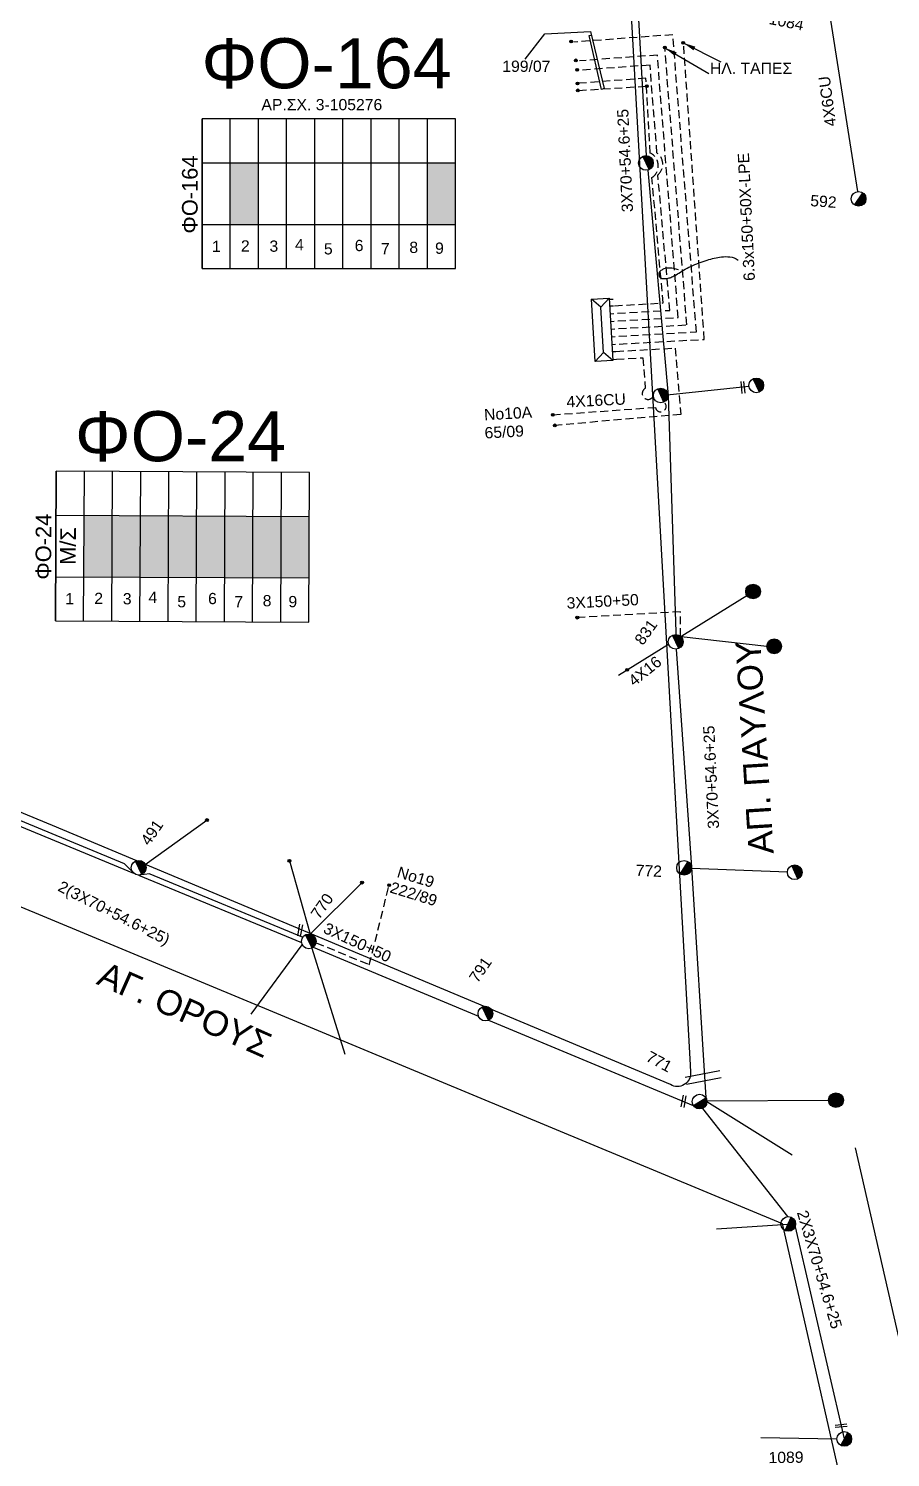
# Model space of a CAD drawing. Header units: millimetres. Extents: x 2999 to 5218, y 1863 to 2903.
# Drawn here: x 3909.6 to 4047.4, y 2225.3 to 2453.6 of the extents above; entities that cross this region are included whole.
import ezdxf
from ezdxf.enums import TextEntityAlignment as Align

# ---------------------------------------------------------------- set-up
doc = ezdxf.new("R2010")
doc.units = ezdxf.units.MM
doc.header["$LTSCALE"] = 0.5
doc.linetypes.add('DASHED', pattern=[19.05, 12.7, -6.35])
for name, color, linetype in [('Άγνωστα', 7, 'Continuous'), ('Ασφαλειοκιβώτια Χ.Τ 9 αναχωρήσεων', 7, 'Continuous'), ('Εναέρια παροχή ΧΤ 4x16', 7, 'SYN_LINE'), ('Επιγραφές - Σχήματα', 7, 'Continuous'), ('Καλώδια ΧΤ   3x150+50AL', 7, 'DASHED'), ('Καλώδια ΧΤ   3x150AL+50XLPE', 7, 'DASHED'), ('Καλώδια ΧΤ   4x6CU', 7, 'DASHED'), ('Μηχανική τομή', 7, 'Continuous'), ('Στύλος Ξύλινος', 7, 'Continuous'), ('Στύλος Ξύλινος @ 1', 7, 'Continuous'), ('Στύλος ΦΜ', 7, 'Continuous'), ('Στύλος ΦΜ @ 1', 7, 'Continuous'), ('Συνδέσεις', 7, 'Continuous'), ('Συνεστραμμένα ΧΤ   3x70+54.6+25 AL', 7, 'SYN_LINE'), ('Τομή', 7, 'Continuous'), ('Υποσταθμός πόλεως', 7, 'Continuous'), ('Υπόβαθρο ΔΕΗ', 7, 'Continuous'), ('Υπόγεια καλώδια Παροχών ΧΤ   4x16CU', 7, 'DASHED')]:
    doc.layers.add(name, color=color, linetype=linetype)
doc.styles.add('arial', font='ARIAL.TTF')
doc.styles.get("Standard").update_dxf_attribs({"font": 'ARIAL.TTF'})
doc.linetypes.add('SYN_LINE', pattern='A,0.5,-0.0001,["/\\/\\/\\/",Standard,S=0.1,R=0,X=0,Y=-0.05],-0.25', length=0.7501)
doc.dimstyles.new('ISO-25', dxfattribs={"dimtxt": 2.5, "dimasz": 2.5, "dimexe": 1.25, "dimexo": 0.625, "dimtad": 1, "dimtxsty": 'Standard', "dimcen": 2.5, "dimadec": 0, "dimazin": 0, "dimtfac": 1, "dimtmove": 0, "dimatfit": 3, "dimfxl": 1, "dimarcsym": 0})

# ---------------------------------------------------------------- blocks, each defined once
blk = doc.blocks.new('ΑΣΦΑΛΕΙΟΚΙΒΩΤΙΟ ΥΠΟΣΤΑΘΜΟΥ 9 ΑΝΑΧΩΡΗΣΕΩΝ')
at = {"layer": 'Ασφαλειοκιβώτια Χ.Τ 9 αναχωρήσεων', "ltscale": 40}
for p, q in [((-23.8, 40.36), (24.02, 40.36)), ((-9.72, 40.36), (-9.72, -40.64)), ((9.94, 40.36), (9.94, -40.64)), ((-23.8, 31.36), (24.02, 31.36)), ((-23.8, 22.36), (24.02, 22.36)), ((-23.8, 13.36), (24.02, 13.36)), ((-23.8, 4.36), (24.02, 4.36)), ((-23.8, -4.64), (24.02, -4.64)), ((-23.8, -13.64), (24.02, -13.64)), ((-23.8, -22.64), (24.02, -22.64)), ((-23.8, -31.64), (24.02, -31.64))]:
    blk.add_line(p, q, dxfattribs=at)
at = {"layer": 'Ασφαλειοκιβώτια Χ.Τ 9 αναχωρήσεων'}
blk.add_lwpolyline([(-23.8, -40.64), (24.02, -40.64), (24.02, 40.36), (-23.8, 40.36)], close=True, dxfattribs=at)
for s, p in [('1', (-18.54, 37.25)), ('2', (-18.39, 27.98)), ('3', (-18.45, 18.85)), ('4', (-17.96, 10.67)), ('5', (-19.3, 1.44)), ('6', (-18.25, -8.4)), ('7', (-19.23, -16.79)), ('8', (-18.84, -25.86)), ('9', (-19.09, -34.08))]:
    blk.add_text(s, height=3.6, rotation=270, dxfattribs=at).set_placement(p)
at = {"layer": 'Ασφαλειοκιβώτια Χ.Τ 9 αναχωρήσεων', "ltscale": 40}
for tag, height, p in [('ΟΝΟΜΑ', 5, (-0.16, 44.31)), ('ΚΕΙΜΕΝΟ 1', 2, (17.06, 35.59)), ('ΚΕΙΜΕΝΟ 2', 2, (17.06, 26.88)), ('ΚΕΙΜΕΝΟ 3', 2, (17.06, 17.69)), ('ΚΕΙΜΕΝΟ 4', 2, (17.06, 8.71)), ('ΚΕΙΜΕΝΟ 5', 2, (17.06, -0.13)), ('ΚΕΙΜΕΝΟ 6', 2, (17.06, -9.05)), ('ΚΕΙΜΕΝΟ 7', 2, (17.06, -18.13)), ('ΚΕΙΜΕΝΟ 8', 2, (17.06, -26.85)), ('ΚΕΙΜΕΝΟ 9', 2, (17.06, -35.99)), ('ΣΧ', 2, (-0.1, -42.64))]:
    blk.add_attdef(tag, text='', height=height, dxfattribs=at).set_placement(p, align=Align.MIDDLE_CENTER)
blk = doc.blocks.new('ΜΗΧΑΝΙΚΗ ΤΟΜΗ')
at = {"layer": 'Μηχανική τομή', "ltscale": 40}
for p, q in [((-1.89, 0.78), (1.89, 0.78)), ((1.89, 0), (-1.89, 0))]:
    blk.add_line(p, q, dxfattribs=at)
blk = doc.blocks.new('ΤΟΜΗ')
at = {"layer": 'Τομή', "ltscale": 40}
for p, q in [((-5.68, 0), (5.68, 0)), ((5.68, -2.33), (-5.68, -2.33))]:
    blk.add_line(p, q, dxfattribs=at)
blk = doc.blocks.new('ΥΠΑΡΧΩΝ ΤΣΙΜΕΝΤΕΝΙΟΣ ΣΤΥΛΟΣ')
at = {"layer": 'Στύλος ΦΜ'}
blk.add_hatch(color=7, dxfattribs=at).paths.add_polyline_path([(-1.29, -2.28, 0.574793), (2.62, 0, 0.268822), (1.3, 2.27)])
at = {"layer": 'Στύλος ΦΜ', "color": 7}
blk.add_line((-1.29, -2.28), (1.3, 2.27), dxfattribs=at)
blk.add_circle((0, 0), 2.62, dxfattribs=at)
at = {"layer": 'Στύλος ΦΜ', "flags": 4}
for tag, p in [('ΑΡΙΘΜΟΣ', (-4.68, 8.05)), ('ΤΥΠΟΣ', (-4.91, 3.03))]:
    blk.add_attdef(tag, p, '', height=4, dxfattribs=at)
blk = doc.blocks.new('ΥΠΑΡΧΩΝ ΞΥΛΙΝΟΣ ΣΤΥΛΟΣ')
at = {"layer": 'Στύλος Ξύλινος'}
h = blk.add_hatch(color=7, dxfattribs=at)
h.paths.add_polyline_path([(-2.62, 0, 0.270008), (-1.29, -2.28), (1.3, 2.27, 0.576266)])
h.paths.add_polyline_path([(-1.29, -2.28, 0.574793), (2.62, 0, 0.268822), (1.3, 2.27)])
at = {"layer": 'Στύλος Ξύλινος', "color": 7}
blk.add_line((-1.29, -2.28), (1.3, 2.27), dxfattribs=at)
blk.add_circle((0, 0), 2.62, dxfattribs=at)
at = {"layer": 'Στύλος Ξύλινος', "flags": 4}
for tag, p in [('ΑΡΙΘΜΟΣ', (-4.91, 8.6)), ('ΤΥΠΟΣ', (-4.85, 3.39))]:
    blk.add_attdef(tag, p, '', height=4, dxfattribs=at)
blk = doc.blocks.new('_ΣΥΝΔΕΣΗ')
at = {"layer": 'Συνδέσεις', "linetype": 'SYN_LINE', "ltscale": 40}
blk.add_hatch(color=256, dxfattribs=at).paths.add_polyline_path([(0.5, -0.01, 1), (-0.5, -0.01, 1)])
at = {"layer": 'Συνδέσεις'}
blk.add_circle((0, -0.01), 0.5, dxfattribs=at)
blk = doc.blocks.new('ΥΠΟΣΤΑΘΜΟΣ ΠΟΛΕΩΣ 9 ΑΝΑΧΩΡΗΣΕΩΝ')
at = {"layer": 'Υποσταθμός πόλεως', "ltscale": 40}
for p, q in [((-9.63, -2.82), (-9.63, -4)), ((-7.12, -2.82), (-7.12, -4)), ((-4.84, -2.82), (-4.84, -4)), ((-2.36, -2.82), (-2.36, -4)), ((0.09, -2.82), (0.09, -4)), ((2.55, -2.82), (2.55, -4)), ((5.02, -2.82), (5.02, -4)), ((7.48, -2.82), (7.48, -4)), ((9.61, -2.82), (9.61, -4))]:
    blk.add_line(p, q, dxfattribs=at)
blk.add_lwpolyline([(-10.02, 2.82), (10.02, 2.82), (10.02, -2.82), (-10.02, -2.82)], close=True, dxfattribs=at)
for points in [[(-7.21, 0), (-10.02, 2.82)], [(-10.02, -2.82), (-7.21, 0)], [(-7.21, 0), (7.21, 0)], [(7.21, 0), (10.02, 2.82)], [(10.02, -2.82), (7.21, 0)]]:
    blk.add_lwpolyline(points, dxfattribs=at)
at = {"layer": 'Υποσταθμός πόλεως', "linetype": 'SYN_LINE', "ltscale": 40, "flags": 1}
for tag, p in [('ΜΕΤΑΣΧΗΜΑΤΙΣΜΟΣ', (10.79, 1.71)), ('ΙΣΧΥΣ', (10.77, -1.08)), ('ΑΡΙΘΜΟΣ', (10.89, -3.8))]:
    blk.add_attdef(tag, p, '', height=1.8, dxfattribs=at)

msp = doc.modelspace()

# ---------------------------------------------------------------- hatches: boundary and pattern name
at = {"layer": 'Ασφαλειοκιβώτια Χ.Τ 9 αναχωρήσεων', "ltscale": 40}
for color, points in [(173, [(3918.52, 2375.83), (3918.47, 2366.01), (3922.97, 2365.98), (3923.02, 2375.81)]), (151, [(3923.02, 2375.81), (3922.97, 2365.98), (3927.47, 2365.96), (3927.52, 2375.79)]), (30, [(3927.52, 2375.79), (3927.47, 2365.96), (3931.97, 2365.94), (3932.02, 2375.76)]), (6, [(3932.02, 2375.76), (3931.97, 2365.94), (3936.47, 2365.91), (3936.52, 2375.74)]), (62, [(3936.52, 2375.74), (3936.47, 2365.91), (3940.97, 2365.89), (3941.02, 2375.72)]), (85, [(3941.02, 2375.72), (3940.97, 2365.89), (3945.47, 2365.87), (3945.52, 2375.69)]), (27, [(3945.52, 2375.69), (3945.47, 2365.87), (3949.97, 2365.84), (3950.02, 2375.67)]), (1, [(3950.02, 2375.67), (3949.97, 2365.84), (3954.47, 2365.82), (3954.52, 2375.65)])]:
    msp.add_hatch(color=color, dxfattribs=at).paths.add_polyline_path(points)
at = {"layer": 'Επιγραφές - Σχήματα', "linetype": 'SYN_LINE', "ltscale": 0.2}
h = msp.add_hatch(color=151, dxfattribs=at)
h.dxf.hatch_style = 1
h.paths.add_polyline_path([(3946.39, 2432.14), (3941.89, 2432.14), (3941.89, 2422.31), (3946.39, 2422.31)])
h = msp.add_hatch(color=30, dxfattribs=at)
h.dxf.hatch_style = 1
h.paths.add_polyline_path([(3973.39, 2422.31), (3977.89, 2422.31), (3977.89, 2432.14), (3973.39, 2432.14)])

# ---------------------------------------------------------------- linework, layer by layer
at = {"layer": 'Άγνωστα'}
msp.add_lwpolyline([(4013.51, 2415.05), (4012.92, 2415.21), (4012.42, 2415.3), (4012, 2415.33), (4011.66, 2415.32), (4011.38, 2415.27), (4011.15, 2415.2), (4010.97, 2415.12), (4010.83, 2415.03), (4010.71, 2414.95), (4010.62, 2414.88), (4010.55, 2414.81), (4010.49, 2414.75), (4010.45, 2414.69), (4010.42, 2414.63), (4010.4, 2414.56), (4010.39, 2414.5), (4010.39, 2414.43), (4010.38, 2414.35), (4010.39, 2414.28), (4010.4, 2414.2), (4010.41, 2414.12), (4010.43, 2414.05), (4010.46, 2413.98), (4010.5, 2413.92), (4010.55, 2413.87), (4010.6, 2413.82), (4010.67, 2413.78), (4010.74, 2413.75), (4010.81, 2413.72), (4010.9, 2413.7), (4010.99, 2413.68), (4011.08, 2413.67), (4011.18, 2413.66), (4011.29, 2413.66), (4011.4, 2413.66), (4011.51, 2413.66), (4011.63, 2413.68), (4011.75, 2413.7), (4011.88, 2413.72), (4012.02, 2413.76), (4012.16, 2413.8), (4012.3, 2413.86), (4012.46, 2413.92), (4012.62, 2413.99), (4012.79, 2414.08), (4012.97, 2414.17), (4013.16, 2414.28), (4013.37, 2414.4), (4013.59, 2414.53), (4013.82, 2414.67), (4014.07, 2414.82), (4014.33, 2414.98), (4014.6, 2415.14), (4014.88, 2415.3), (4015.18, 2415.46), (4015.48, 2415.61), (4015.8, 2415.76), (4016.13, 2415.9), (4016.46, 2416.04), (4016.79, 2416.16), (4017.13, 2416.28), (4017.45, 2416.39), (4017.77, 2416.5), (4018.08, 2416.6), (4018.38, 2416.69), (4018.67, 2416.77), (4018.95, 2416.85), (4019.23, 2416.92), (4019.51, 2416.98), (4019.79, 2417.04), (4020.08, 2417.08), (4020.39, 2417.12), (4020.71, 2417.15), (4021.04, 2417.17), (4021.38, 2417.16), (4021.73, 2417.13), (4022.08, 2417.07), (4022.42, 2416.96), (4022.75, 2416.81), (4023.07, 2416.61)], dxfattribs=at)
at = {"layer": 'Άγνωστα', "color": 151, "linetype": 'SYN_LINE', "ltscale": 15}
msp.add_lwpolyline([(4027.62, 2354.89), (4013.92, 2356.43)], dxfattribs=at)
at = {"layer": 'Άγνωστα', "color": 6, "linetype": 'DASHED', "ltscale": 0.2}
msp.add_lwpolyline([(3964.1, 2304.01), (3967.27, 2316.72)], dxfattribs=at)
at = {"layer": 'Άγνωστα', "color": 62, "ltscale": 40}
for points in [[(3954.97, 2307.78), (3954.97, 2307.79)], [(3954.97, 2307.79), (3954.98, 2307.78)]]:
    msp.add_lwpolyline(points, dxfattribs=at)
at = {"layer": 'Εναέρια παροχή ΧΤ 4x16', "color": 151, "linetype": 'SYN_LINE', "ltscale": 15}
msp.add_lwpolyline([(4012.94, 2355.89), (4024.43, 2363.03)], dxfattribs=at)
at = {"layer": 'Εναέρια παροχή ΧΤ 4x16', "color": 151, "linetype": 'SYN_LINE', "ltscale": 10}
msp.add_lwpolyline([(4003.9, 2350.26), (4011.94, 2355.26)], dxfattribs=at)
at = {"layer": 'Επιγραφές - Σχήματα', "color": 7, "linetype": 'SYN_LINE', "ltscale": 15}
msp.add_line((4010.68, 2394.98), (4024.77, 2396.46), dxfattribs=at)
at = {"layer": 'Επιγραφές - Σχήματα', "ltscale": 0.2}
msp.add_lwpolyline([(3989.03, 2448.72), (3992.13, 2452.77), (3999.43, 2453.13), (4001.64, 2444.02), (4001.23, 2443.85), (3999.26, 2452.5), (3999.55, 2452.57)], dxfattribs=at)
at = {"layer": 'Επιγραφές - Σχήματα', "color": 7, "linetype": 'DASHED', "ltscale": 0.2}
msp.add_arc((4010.68, 2393.21), 0.857, 189.1357, 54.7695, dxfattribs=at)
at = {"layer": 'Καλώδια ΧΤ   3x150+50AL', "color": 151, "linetype": 'DASHED', "ltscale": 0.2}
msp.add_lwpolyline([(4013.83, 2356.51), (4013.83, 2360.41), (3997.34, 2359.49)], dxfattribs=at)
at = {"layer": 'Καλώδια ΧΤ   3x150AL+50XLPE', "color": 7, "linetype": 'DASHED', "ltscale": 0.2}
msp.add_line((4008.33, 2444.35), (3997.37, 2443.66), dxfattribs=at)
for points in [[(4003.97, 2404.44), (4016.38, 2405.13), (4012.6, 2452.62), (3996.8, 2451.46)], [(4003.91, 2405.66), (4014.85, 2406.26), (4011.32, 2450.6)], [(4004.04, 2403.2), (4017.64, 2403.95), (4014.31, 2451.22)], [(4010.07, 2433.74), (4008.96, 2447.77), (3997.33, 2446.93)], [(4003.84, 2406.89), (4013.47, 2407.42), (4010.13, 2449.37), (3997.7, 2448.46)], [(4009, 2433.71), (4008.31, 2445.67), (3997.36, 2444.86)], [(4003.31, 2409.33), (4011.06, 2409.76), (4009.27, 2429.81)], [(4003.77, 2408.12), (4012.15, 2408.58), (4010.21, 2430.22)]]:
    msp.add_lwpolyline(points, dxfattribs=at)
msp.add_lwpolyline([(4003.58, 2400.77), (4007.81, 2401.01), (4008.2, 2396.11, 1.20483), (4009.37, 2394.69)], format="xyb", dxfattribs=at)
for centre, radius, start, end in [((4008.03, 2431.69), 2.25, 303.308, 64.5481), ((4008.77, 2431.93), 2.23, 310.0069, 54.3209)]:
    msp.add_arc(centre, radius, start, end, dxfattribs=at)
at = {"layer": 'Καλώδια ΧΤ   4x6CU', "color": 1, "linetype": 'SYN_LINE', "ltscale": 20}
msp.add_lwpolyline([(4037.81, 2454.98), (4042.11, 2427.56)], dxfattribs=at)
at = {"layer": 'Συνεστραμμένα ΧΤ   3x70+54.6+25 AL', "color": 6, "ltscale": 20}
for p, q in [((3924.95, 2320.2), (3926.39, 2318.7)), ((3929, 2318.52), (3927.21, 2318.34))]:
    msp.add_line(p, q, dxfattribs=at)
at = {"layer": 'Συνεστραμμένα ΧΤ   3x70+54.6+25 AL', "color": 151, "linetype": 'SYN_LINE', "ltscale": 20}
for points in [[(4008.42, 2433.32), (4006.72, 2462.75)], [(4008.62, 2431.01), (4011.85, 2394.96)], [(4011.85, 2394.96), (4013.12, 2355.5)], [(4013.15, 2354.44), (4015.58, 2319.62), (4017.88, 2282.76)], [(4015.58, 2319.45), (4030.91, 2318.84)]]:
    msp.add_lwpolyline(points, dxfattribs=at)
at = {"layer": 'Συνεστραμμένα ΧΤ   3x70+54.6+25 AL', "color": 6, "ltscale": 20}
for points in [[(3864.9, 2344.05), (3869.4, 2343.53), (3890.84, 2334.3), (3924.95, 2320.2)], [(3929, 2318.52), (3953.46, 2308.41)]]:
    msp.add_lwpolyline(points, dxfattribs=at)
at = {"layer": 'Συνεστραμμένα ΧΤ   3x70+54.6+25 AL', "color": 62, "ltscale": 20}
for points in [[(3891.22, 2333.19), (3926.43, 2318.66)], [(3927.21, 2318.34), (3953.26, 2307.59)], [(3954.94, 2306.68), (3960.18, 2289.72)], [(3955.14, 2306.8), (3981.56, 2295.8)], [(3983.15, 2295.14), (4015.88, 2281.51)], [(4017.36, 2281.06), (4030.93, 2263.77)], [(4018.05, 2282.26), (4037.51, 2282.37)], [(4018.06, 2282.15), (4031.7, 2273.61)], [(4032.13, 2262.13), (4040, 2228.24)]]:
    msp.add_lwpolyline(points, dxfattribs=at)
at = {"layer": 'Συνεστραμμένα ΧΤ   3x70+54.6+25 AL', "color": 62, "ltscale": 15}
for points in [[(3928.3, 2320.03), (3938.16, 2327.13)], [(3951.33, 2320.62), (3954.66, 2308.89)], [(3954.66, 2308.89), (3962.94, 2317.13)], [(3945.21, 2296.13), (3953.37, 2307.22)], [(4031, 2262.5), (4019.59, 2261.74)], [(4038.82, 2228.22), (4026.68, 2228.43)]]:
    msp.add_lwpolyline(points, dxfattribs=at)
at = {"layer": 'Συνεστραμμένα ΧΤ   3x70+54.6+25 AL', "color": 6, "linetype": 'DASHED', "ltscale": 0.2}
msp.add_lwpolyline([(3955.59, 2307.53), (3964.1, 2304.01)], dxfattribs=at)
at = {"layer": 'Υπόβαθρο ΔΕΗ'}
msp.add_lwpolyline([(3866.28, 2345.78), (3891.46, 2484.51), (4005.57, 2462.39), (4015.35, 2288), (4015.44, 2286.81, -0.616311), (4012.24, 2284.87), (3913.46, 2326.24), (3866.28, 2345.78)], format="xyb", dxfattribs=at)
for points in [[(4041.74, 2274.77), (4055.09, 2216.34), (4111.08, 2182.81), (4119.62, 2176.81), (4166.99, 2146.54), (4270.65, 2288.47), (4340.95, 2384.82)], [(3863.65, 2331.83), (4030.1, 2262.68), (4042.81, 2206.61), (4157.55, 2133.96), (3974.34, 1883.74)]]:
    msp.add_lwpolyline(points, dxfattribs=at)
at = {"layer": 'Υπόγεια καλώδια Παροχών ΧΤ   4x16CU', "color": 30, "linetype": 'DASHED', "ltscale": 0.2}
msp.add_lwpolyline([(4003.51, 2402.03), (4011.18, 2402.45), (4012.97, 2402.55), (4013.89, 2391.96), (3993.75, 2390.2)], dxfattribs=at)
at = {"layer": 'Υπόγεια καλώδια Παροχών ΧΤ   4x16CU', "color": 7, "linetype": 'DASHED', "ltscale": 0.2}
msp.add_lwpolyline([(3993.41, 2391.89), (4009.83, 2393.08)], dxfattribs=at)
msp.add_lwpolyline([(3993.41, 2391.89), (4009.83, 2393.08)], dxfattribs=at)

# ---------------------------------------------------------------- block references
at = {"layer": 'Ασφαλειοκιβώτια Χ.Τ 9 αναχωρήσεων'}
for p, xscale, yscale, zscale, rotation, values in [((3957.57, 2427.17), 0.5, 0.5, 0.5, 89.99999999999967, {'ΟΝΟΜΑ': 'ΦΟ-164'}), ((3934.18, 2370.78), 0.4999999999999998, 0.4999999999999998, 0.4999999999999998, 89.70135055606067, {'ΟΝΟΜΑ': 'ΦΟ-24'})]:
    msp.add_blockref('ΑΣΦΑΛΕΙΟΚΙΒΩΤΙΟ ΥΠΟΣΤΑΘΜΟΥ 9 ΑΝΑΧΩΡΗΣΕΩΝ', p, dxfattribs=dict(at, xscale=xscale, yscale=yscale, zscale=zscale, rotation=rotation)).add_auto_attribs(values)
at = {"layer": 'Μηχανική τομή'}
for p, xscale, yscale, zscale, rotation in [((4023.62, 2396.25), 0.5000000000000099, 0.5000000000000099, 0.5000000000000099, 275.5162142017857), ((3952.84, 2309.55), 0.4999999999999997, 0.4999999999999997, 0.4999999999999997, 259.0848520262939), ((4014.14, 2282.22), 0.4999999999999997, 0.4999999999999997, 0.4999999999999997, 259.0848520262939), ((4039.47, 2230.53), 0.4999999999999997, 0.4999999999999997, 0.4999999999999997, 186.4202576448628)]:
    msp.add_blockref('ΜΗΧΑΝΙΚΗ ΤΟΜΗ', p, dxfattribs=dict(at, xscale=xscale, yscale=yscale, zscale=zscale, rotation=rotation))
at = {"layer": 'Στύλος Ξύλινος @ 1', "ltscale": 40, "xscale": 0.4499999999998181, "yscale": 0.4499999999998181, "zscale": 0.4499999999998181}
for p in [(4025.43, 2363.66), (4028.8, 2354.89), (4038.68, 2282.37)]:
    msp.add_blockref('ΥΠΑΡΧΩΝ ΞΥΛΙΝΟΣ ΣΤΥΛΟΣ', p, dxfattribs=at)
at = {"layer": 'Στύλος ΦΜ @ 1', "ltscale": 40}
ref = msp.add_blockref('ΥΠΑΡΧΩΝ ΤΣΙΜΕΝΤΕΝΙΟΣ ΣΤΥΛΟΣ', (4031.58, 2457.98), dxfattribs=dict(at, xscale=0.4499999999998178, yscale=0.4499999999998178, zscale=0.4499999999998178, rotation=348.8830291652558))
ref.add_attrib('ΤΥΠΟΣ', '1084', (4027.85, 2454.36), dxfattribs={"layer": 'Στύλος ΦΜ', "height": 1.8, "rotation": 348.883, "flags": 4})
for p, xscale, yscale, zscale, rotation in [((4008.31, 2432.14), 0.449999999999818, 0.449999999999818, 0.449999999999818, 54.47013478148382), ((4025.94, 2396.59), 0.449999999999818, 0.449999999999818, 0.449999999999818, 54.47013478148382), ((4010.68, 2394.98), 0.449999999999818, 0.449999999999818, 0.449999999999818, 54.47013478148382), ((4032.09, 2318.79), 0.449999999999818, 0.449999999999818, 0.449999999999818, 54.47013478148382), ((4031.05, 2262.6), 0.4499999999998179, 0.4499999999998179, 0.4499999999998179, 5.802739988406242)]:
    msp.add_blockref('ΥΠΑΡΧΩΝ ΤΣΙΜΕΝΤΕΝΙΟΣ ΣΤΥΛΟΣ', p, dxfattribs=dict(at, xscale=xscale, yscale=yscale, zscale=zscale, rotation=rotation))
ref = msp.add_blockref('ΥΠΑΡΧΩΝ ΤΣΙΜΕΝΤΕΝΙΟΣ ΣΤΥΛΟΣ', (4042.29, 2426.4), dxfattribs=dict(at, xscale=0.4499999999998179, yscale=0.4499999999998179, zscale=0.4499999999998179, rotation=355.8434587190666))
ref.add_attrib('ΤΥΠΟΣ', '592', (4034.52, 2425.25), dxfattribs={"layer": 'Στύλος ΦΜ', "height": 1.8, "rotation": 355.8435, "flags": 4})
ref = msp.add_blockref('ΥΠΑΡΧΩΝ ΤΣΙΜΕΝΤΕΝΙΟΣ ΣΤΥΛΟΣ', (4013.06, 2355.61), dxfattribs=dict(at, xscale=0.4499999999998191, yscale=0.4499999999998191, zscale=0.4499999999998191, rotation=54.47013478148398))
ref.add_attrib('ΑΡΙΘΜΟΣ', '831', (4007.81, 2354.94), dxfattribs={"layer": 'Στύλος ΦΜ', "height": 1.8, "rotation": 54.4701, "flags": 4})
ref = msp.add_blockref('ΥΠΑΡΧΩΝ ΤΣΙΜΕΝΤΕΝΙΟΣ ΣΤΥΛΟΣ', (3927.24, 2319.51), dxfattribs=dict(at, xscale=0.449999999999818, yscale=0.449999999999818, zscale=0.449999999999818, rotation=55.36775779684475))
ref.add_attrib('ΤΥΠΟΣ', '491', (3928.9, 2322.92), dxfattribs={"layer": 'Στύλος ΦΜ', "height": 1.8, "rotation": 55.3678, "flags": 4})
ref = msp.add_blockref('ΥΠΑΡΧΩΝ ΤΣΙΜΕΝΤΕΝΙΟΣ ΣΤΥΛΟΣ', (4014.41, 2319.5), dxfattribs=dict(at, xscale=0.449999999999818, yscale=0.449999999999818, zscale=0.449999999999818, rotation=357.4808342553024))
ref.add_attrib('ΤΥΠΟΣ', '772', (4006.64, 2318.22), dxfattribs={"layer": 'Στύλος ΦΜ', "height": 1.8, "rotation": 357.4808, "flags": 4})
ref = msp.add_blockref('ΥΠΑΡΧΩΝ ΤΣΙΜΕΝΤΕΝΙΟΣ ΣΤΥΛΟΣ', (3954.43, 2307.74), dxfattribs=dict(at, xscale=0.449999999999818, yscale=0.449999999999818, zscale=0.449999999999818, rotation=55.36775779684475))
ref.add_attrib('ΤΥΠΟΣ', '770', (3956.09, 2311.15), dxfattribs={"layer": 'Στύλος ΦΜ', "height": 1.8, "rotation": 55.3678, "flags": 4})
ref = msp.add_blockref('ΥΠΑΡΧΩΝ ΤΣΙΜΕΝΤΕΝΙΟΣ ΣΤΥΛΟΣ', (3982.66, 2296.21), dxfattribs=dict(at, xscale=0.449999999999818, yscale=0.449999999999818, zscale=0.449999999999818, rotation=55.36775779684475))
ref.add_attrib('ΤΥΠΟΣ', '791', (3981.39, 2300.97), dxfattribs={"layer": 'Στύλος ΦΜ', "height": 1.8, "rotation": 55.3678, "flags": 4})
ref = msp.add_blockref('ΥΠΑΡΧΩΝ ΤΣΙΜΕΝΤΕΝΙΟΣ ΣΤΥΛΟΣ', (4016.88, 2282.14), dxfattribs=dict(at, xscale=0.449999999999818, yscale=0.449999999999818, zscale=0.449999999999818, rotation=331.7737669538549))
ref.add_attrib('ΤΥΠΟΣ', '771', (4008.15, 2288.74), dxfattribs={"layer": 'Στύλος ΦΜ', "height": 1.8, "rotation": 331.7738, "flags": 4})
ref = msp.add_blockref('ΥΠΑΡΧΩΝ ΤΣΙΜΕΝΤΕΝΙΟΣ ΣΤΥΛΟΣ', (4040, 2228.24), dxfattribs=dict(at, xscale=0.449999999999818, yscale=0.449999999999818, zscale=0.449999999999818, rotation=0.8007269922261041))
ref.add_attrib('ΤΥΠΟΣ', '1089', (4027.91, 2224.36), dxfattribs={"layer": 'Στύλος ΦΜ', "height": 1.8, "rotation": 0.8007, "flags": 4})
at = {"layer": 'Συνδέσεις', "xscale": 0.4500000000000455, "yscale": 0.4500000000000455, "zscale": 0.4500000000000455}
for p in [(3996.36, 2451.55), (4011.32, 2450.6), (4014.27, 2451.34), (3997.1, 2448.53), (3997.33, 2447.03), (3997.36, 2444.84), (3997.43, 2443.74), (4008.46, 2444.41), (3993.42, 2391.9), (3993.76, 2390.21), (3997.34, 2359.49), (4005.3, 2351.13), (3938.16, 2327.14), (3951.33, 2320.63), (3962.94, 2317.14), (3967.27, 2316.72)]:
    msp.add_blockref('_ΣΥΝΔΕΣΗ', p, dxfattribs=at)
at = {"layer": 'Τομή', "xscale": 0.4999999999999998, "yscale": 0.4999999999999998, "zscale": 0.4999999999999998, "rotation": 10.85392877804206}
msp.add_blockref('ΤΟΜΗ', (4017.34, 2286.57), dxfattribs=at)
at = {"layer": 'Υποσταθμός πόλεως', "xscale": 0.5, "yscale": 0.5, "zscale": 0.5, "rotation": 93.17832995355633}
msp.add_blockref('ΥΠΟΣΤΑΘΜΟΣ ΠΟΛΕΩΣ 9 ΑΝΑΧΩΡΗΣΕΩΝ', (4001.32, 2405.47), dxfattribs=at)

# ---------------------------------------------------------------- texts
at = {"layer": 'Άγνωστα', "ltscale": 40, "char_height": 1.8, "attachment_point": 1, "rotation": 3.0568, "style": 'arial'}
for s, insert in [('No10A', (3982.39, 2392.81)), ('65/09', (3982.47, 2389.9))]:
    msp.add_mtext_dynamic_manual_height_columns(s, width=8.862, gutter_width=12.5, heights=[0], dxfattribs=dict(at, insert=insert))
at = {"layer": 'Άγνωστα', "ltscale": 40, "insert": (3957.35, 2310.83), "char_height": 1.8, "width": 17.1868, "attachment_point": 1, "rotation": 335.0776, "style": 'arial'}
msp.add_mtext('3X150+50', dxfattribs=at)
at = {"layer": 'Εναέρια παροχή ΧΤ 4x16', "ltscale": 20, "char_height": 1.8, "attachment_point": 1, "style": 'arial'}
for s, insert, width, rotation in [('4X16CU', (3995.56, 2394.86), 9.7644, 2.9046), ('4X16', (4005.29, 2349.81), 17.1868, 38.8387)]:
    msp.add_mtext(s, dxfattribs=dict(at, insert=insert, width=width, rotation=rotation))
at = {"layer": 'Επιγραφές - Σχήματα', "ltscale": 40, "insert": (3937.27, 2452.07), "char_height": 8, "attachment_point": 1, "style": 'arial'}
msp.add_mtext('ΦO-164', dxfattribs=at)
at = {"layer": 'Επιγραφές - Σχήματα', "ltscale": 40, "char_height": 1.8, "attachment_point": 1, "style": 'arial'}
for s, insert, width, rotation in [('199/07', (3985.35, 2448.49), 9.5489, 359.9853), ('Νο19', (3968.92, 2319.77), 17.1868, 342.9131), ('222/89', (3967.78, 2317.32), 17.1868, 342.9131)]:
    msp.add_mtext(s, dxfattribs=dict(at, insert=insert, width=width, rotation=rotation))
at = {"layer": 'Επιγραφές - Σχήματα', "color": 173, "linetype": 'SYN_LINE', "ltscale": 0.2, "insert": (4018.53, 2448.17), "char_height": 1.8, "attachment_point": 1}
msp.add_mtext_dynamic_manual_height_columns('{\\C7;ΗΛ. ΤΑΠΕΣ}', width=13.168, gutter_width=12.5, heights=[0], dxfattribs=at)
at = {"layer": 'Επιγραφές - Σχήματα', "color": 7, "linetype": 'SYN_LINE', "ltscale": 0.2, "insert": (3946.86, 2442.36), "char_height": 1.8, "attachment_point": 1}
msp.add_mtext_dynamic_manual_height_columns('ΑΡ.ΣΧ. 3-105276', width=31.5134, gutter_width=12.5, heights=[0], dxfattribs=at)
at = {"layer": 'Επιγραφές - Σχήματα', "ltscale": 40, "insert": (3917.04, 2392.47), "char_height": 8, "width": 17.8089, "attachment_point": 1, "style": 'arial'}
msp.add_mtext('ΦO-24', dxfattribs=at)
at = {"layer": 'Επιγραφές - Σχήματα', "insert": (3914.68, 2367.92), "char_height": 2.5, "width": 3.2229, "attachment_point": 1, "rotation": 89.7014}
msp.add_mtext('Μ/Σ', dxfattribs=at)
at = {"layer": 'Επιγραφές - Σχήματα', "char_height": 4, "width": 90.8081, "attachment_point": 1, "style": 'arial'}
for s, insert, rotation in [('ΑΠ. ΠΑΥΛΟΥ', (4024.73, 2321.55), 93.5954), ('ΑΓ. ΟΡΟΥΣ', (3921.93, 2304.65), 336.0987)]:
    msp.add_mtext(s, dxfattribs=dict(at, insert=insert, rotation=rotation))
at = {"layer": 'Καλώδια ΧΤ   3x150+50AL', "ltscale": 40, "insert": (3995.59, 2362.7), "char_height": 1.8, "width": 17.1868, "attachment_point": 1, "rotation": 2.9046, "style": 'arial'}
msp.add_mtext('3X150+50', dxfattribs=at)
at = {"layer": 'Καλώδια ΧΤ   4x6CU', "ltscale": 40, "insert": (4036.94, 2437.85), "char_height": 1.8, "width": 17.1868, "attachment_point": 1, "rotation": 97.5181, "style": 'arial'}
msp.add_mtext('4X6CU', dxfattribs=at)
at = {"layer": 'Συνεστραμμένα ΧΤ   3x70+54.6+25 AL', "ltscale": 40, "char_height": 1.8, "width": 17.1868, "attachment_point": 1, "style": 'arial'}
for s, insert, rotation in [('3X70+54.6+25', (4004.46, 2424.24), 92.7108), ('6.3x150+50X-LPE', (4023.94, 2413.24), 92.7108), ('3X70+54.6+25', (4018.21, 2325.7), 92.7108), ('2(3X70+54.6+25)', (3914.98, 2317.51), 333.2373), ('2X3X70+54.6+25', (4034.14, 2264.95), 286.5245)]:
    msp.add_mtext(s, dxfattribs=dict(at, insert=insert, rotation=rotation))

# ---------------------------------------------------------------- leaders
at = {"layer": 'Επιγραφές - Σχήματα', "ltscale": 40}
for points in [[(4011.33, 2450.54), (4018.38, 2446.42)], [(4014.27, 2451.33), (4020.27, 2448.31)]]:
    msp.add_leader(points, dimstyle='ISO-25', override={"dimasz": 2, "dimtad": 0}, dxfattribs=at)

doc.saveas('drawing.dxf')
